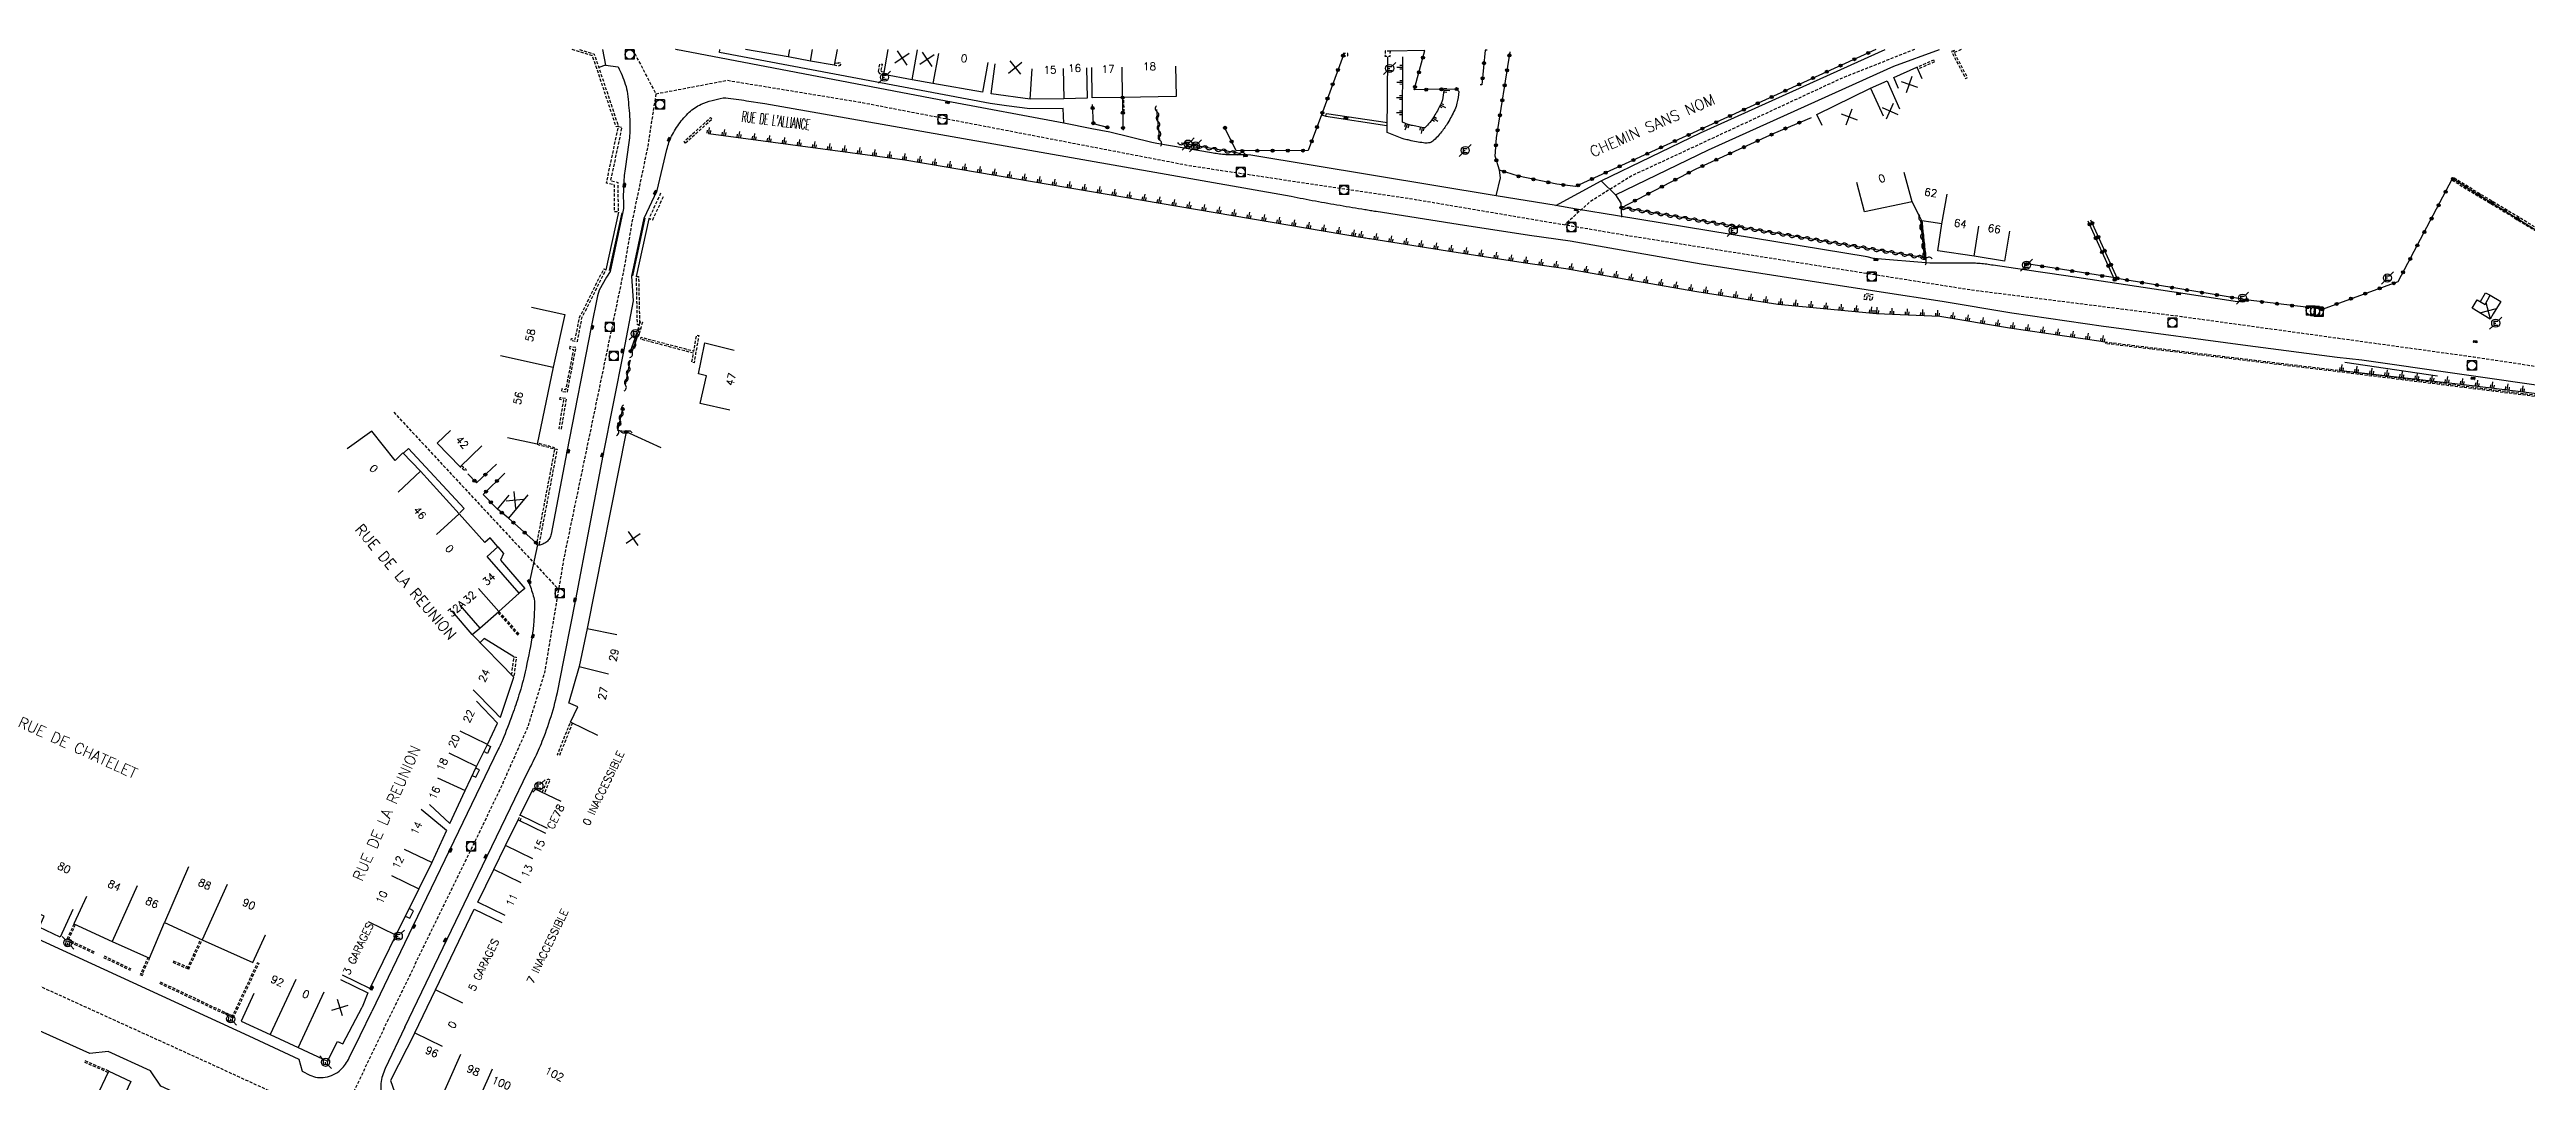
# Model space of a CAD drawing. Header units: millimetres. Extents: x 152000 to 153000, y 121000 to 122000.
# Drawn here: x 152372.1 to 152779.9, y 121830 to 122000 of the extents above; entities that cross this region are included whole.
import ezdxf
from ezdxf.enums import TextEntityAlignment as Align

# ---------------------------------------------------------------- set-up
doc = ezdxf.new("R2010")
doc.units = ezdxf.units.MM
doc.linetypes.add('DASHED', pattern=[0.75, 0.5, -0.25])
doc.layers.get('0').update_dxf_attribs({"linetype": 'CONTINUOUS'})
for name, color, linetype in [('W0001', 6, 'DASHED'), ('W0008', 7, 'CONTINUOUS'), ('W0017', 7, 'CONTINUOUS'), ('W0100', 7, 'CONTINUOUS'), ('W0112', 1, 'DASHED'), ('W0120', 7, 'CONTINUOUS'), ('W0211', 2, 'CONTINUOUS'), ('W0302', 3, 'CONTINUOUS'), ('W0310', 3, 'CONTINUOUS'), ('W0322', 7, 'CONTINUOUS'), ('W0400', 7, 'CONTINUOUS'), ('W0420', 7, 'CONTINUOUS'), ('W0471', 7, 'CONTINUOUS'), ('W0984', 7, 'CONTINUOUS'), ('W0989', 7, 'CONTINUOUS'), ('W0991', 7, 'CONTINUOUS'), ('W1102', 7, 'CONTINUOUS')]:
    doc.layers.add(name, color=color, linetype=linetype)
doc.styles.get("Standard").update_dxf_attribs({"font": 'romans.shx', "width": 0.85})

# ---------------------------------------------------------------- blocks, each defined once
blk = doc.blocks.new('t991o')
at = {"color": 0, "linetype": 'Continuous'}
for p, q in [((-1, 1), (1, -1)), ((-1, -1), (1, 1))]:
    blk.add_line(p, q, dxfattribs=at)
blk = doc.blocks.new('T471')
for p, q in [((-0.333334, 0.333334), (-0.333334, -0.333334)), ((-0.333334, 0.333334), (0.333334, 0.333334)), ((-0.333334, 0), (0, 0)), ((0.500001, 0.500001), (1.000002, 1.000002)), ((-0.500001, -0.500001), (-1.000002, -1.000002)), ((-0.333334, -0.333334), (0.333334, -0.333334))]:
    blk.add_line(p, q)
blk.add_ellipse((0, 0), major_axis=(0.471405, 0.471405), ratio=1, start_param=5.4977871438, end_param=11.780972451)
blk = doc.blocks.new('T420')
for p, q in [((0.75, 0.75), (-0.75, 0.75)), ((-0.75, 0.75), (-0.75, -0.75)), ((0.75, 0.75), (0.75, -0.75)), ((0.75, -0.75), (-0.75, -0.75))]:
    blk.add_line(p, q)
blk.add_ellipse((0, 0), major_axis=(-0.53, 0.53), ratio=1, start_param=3.926991, end_param=10.210176)
blk = doc.blocks.new('t211o')
at = {"color": 0, "linetype": 'Continuous'}
for p, q in [((-0.29, 0.5), (-0.29, 0)), ((0, 1), (0, 0)), ((0.29, 0.5), (0.29, 0))]:
    blk.add_line(p, q, dxfattribs=at)
blk = doc.blocks.new('T400')
for p, q in [((-0.15, 0.3), (0.15, 0.3)), ((-0.15, -0.25), (-0.15, 0.3)), ((-0.15, 0.15), (0.15, 0.15)), ((-0.15, 0), (0.15, 0)), ((0.15, 0.3), (0.15, -0.25)), ((-0.15, -0.15), (0.15, -0.15)), ((-0.15, -0.25), (-0.15, -0.3)), ((-0.15, -0.3), (0.15, -0.3)), ((0.15, -0.3), (0.15, -0.25))]:
    blk.add_line(p, q)
blk = doc.blocks.new('t322o')
at = {"color": 0, "linetype": 'Continuous'}
for radius in [0.25, 0.15]:
    blk.add_circle((0, 0), radius, dxfattribs=at)
blk = doc.blocks.new('t310o')
at = {"color": 0, "linetype": 'Continuous'}
for centre, start, end in [((-0.5, 0.38), 216.8699, 323.1304), ((0.5, -0.37), 36.8699, 143.1303)]:
    blk.add_arc(centre, 0.625, start, end, dxfattribs=at)

msp = doc.modelspace()

# ---------------------------------------------------------------- linework, layer by layer
at = {"layer": 'W0001', "flags": 128}
for points in [[(152468.1, 122000), (152468.94, 121998.43), (152471.94, 121992.71), (152470.57, 121983.89), (152467.97, 121971.43), (152466.62, 121963.48), (152456.81, 121916.33), (152453.6, 121897.35), (152450.83, 121888.4), (152446.43, 121878.47), (152443.45, 121872.28), (152427.88, 121840.26)], [(152679.18, 122000), (152667.27, 121995.3), (152632.69, 121979.23), (152625.76, 121974.94), (152621.61, 121971.14)], [(152471.94, 121992.71), (152483.72, 121994.93), (152505.56, 121991.34), (152560.19, 121980.82), (152596.96, 121975.32), (152631.91, 121969.39), (152688.43, 121960.44), (152723.14, 121956.04), (152771.26, 121949.38), (152826.62, 121940.98), (152980.93, 121921.27), (153000, 121917.94)], [(152428.78, 121940.27), (152455.92, 121911.07)], [(152312.21, 121870.23), (152312.21, 121870.23), (152325.69, 121866.11), (152397.69, 121833.38), (152461.46, 121804.1), (152544.02, 121766.2), (152564.49, 121756.82), (152585.43, 121747.22), (152591.84, 121744.27), (152647.45, 121718.8), (152667.01, 121710.37), (152686.32, 121704.01), (152712.76, 121699.83), (152726.07, 121697.72), (152745.27, 121697.62), (152767.42, 121699.18), (152767.42, 121699.18)], [(152427.88, 121840.26), (152424.43, 121833.05), (152419.75, 121823.25), (152419.75, 121823.25)]]:
    msp.add_lwpolyline(points, dxfattribs=at)
at = {"layer": 'W0008', "flags": 128}
for points in [[(152463.14, 122000), (152463.66, 121997.45), (152465.75, 121997.13, -0.028649), (152466.91, 121994.3, -0.054106), (152467.27, 121992.71, -0.011719), (152467.61, 121989.01, -0.018682), (152467.68, 121986.68, -0.023711), (152467.66, 121986.19, -0.007637), (152467.48, 121984.69), (152466.9, 121980.35), (152466.75, 121979.26, 0.018603), (152466.72, 121978.95, 0.003532), (152466.62, 121977.27, 0.025228), (152466.62, 121974.4, -0.06545), (152466.53, 121973.29), (152464.41, 121963.43), (152463.84, 121962.51), (152462.61, 121960.38), (152462.34, 121959.43), (152461.31, 121954.25), (152457.31, 121933.76), (152454.71, 121920.18, -0.082824), (152454.44, 121919.48, -0.082824), (152453.97, 121918.91, -0.079347), (152453.36, 121918.54, -0.079347), (152452.67, 121918.37), (152452.48, 121918.4), (152451.07, 121912.08, -0.032898), (152451.83, 121909.74, -0.068438), (152451.97, 121908.56, -0.014296), (152451.8, 121905.31, -0.021004), (152451.52, 121903.1, -0.014241), (152450.42, 121897.49, -0.020709), (152449.4, 121893.7, -0.010616), (152448.3, 121890.44, -0.008186), (152446.71, 121886.27, -0.013849), (152446.57, 121885.96, -0.003537), (152446, 121884.76), (152437.97, 121868.11), (152431.94, 121855.62), (152425.16, 121841.54)], [(152610.32, 121975.88), (152569.93, 121982.61), (152569.32, 121982.65), (152566.88, 121982.67, -0.0119), (152566.19, 121982.67, -0.0119), (152565.51, 121982.7, -0.018146), (152564.47, 121982.81, -0.018146), (152563.45, 121983), (152554.42, 121984.51), (152553.62, 121984.68), (152546.7, 121986.4), (152543.71, 121986.94), (152539.09, 121987.86), (152519.73, 121991.48), (152475.22, 122000)], [(152603.78, 121993.48), (152604.15, 121993.06, -0.033427), (152603.85, 121991.15, -0.055103), (152603.47, 121990.05, -0.023869), (152602.35, 121987.95, -0.031034), (152601.32, 121986.45, -0.050798), (152599.85, 121984.9, -0.148384), (152599.17, 121984.61, -0.06383), (152598.35, 121984.62, -0.02165), (152596, 121985.05, -0.010789), (152595.17, 121985.26, -0.027687), (152594.85, 121985.36), (152592.38, 121986.35), (152592.48, 121998.8)], [(152430.6, 121838.98), (152441.08, 121860.75), (152448.03, 121875.13), (152450.82, 121880.95, 0.016146), (152452.28, 121883.85, 0.016146), (152453.54, 121886.85, 0.023045), (152455.02, 121891.26, 0.023045), (152456.08, 121895.78), (152458.76, 121909.39), (152463.28, 121933.11), (152466.65, 121950.28), (152468.26, 121958.63), (152467.96, 121962.67), (152470, 121972.24), (152472.16, 121976.76), (152473.76, 121983.56, -0.019935), (152474.09, 121984.69, -0.03073), (152474.37, 121985.4, -0.043765), (152475.75, 121987.73, -0.046111), (152477.43, 121989.67, -0.091685), (152479.42, 121990.98, -0.058166), (152483.02, 121992.03, -0.071763), (152483.44, 121992.04, -0.008852), (152486.88, 121991.57), (152489.9, 121991.1), (152513.85, 121986.9), (152576.53, 121975.82, 0.001516), (152578.53, 121975.44, 0.001516), (152580.53, 121975.06, 0.003082), (152584.6, 121974.34, 0.003082), (152588.68, 121973.67, -0.003171), (152589.6, 121973.51, 0.003171), (152590.52, 121973.36), (152604.04, 121971.25), (152615.79, 121969.4), (152622.47, 121968.49), (152633.69, 121966.51), (152644.08, 121964.69), (152657.39, 121962.59), (152671.21, 121960.47), (152673.68, 121960.1), (152683.76, 121958.56), (152695.19, 121956.64), (152710.28, 121954.44), (152711.17, 121954.31), (152734.06, 121951.25), (152748.8, 121949.31), (152752.82, 121948.87), (152784.6, 121944.34)], [(152746.32, 121957.21), (152734.16, 121958.7), (152732.35, 121958.46), (152722.67, 121959.93), (152704.1, 121962.71), (152697.32, 121963.73), (152692.13, 121964.46, 0.011922), (152691.07, 121964.62, 0.011922), (152690.01, 121964.73, 0.012052), (152688.93, 121964.8, 0.012052), (152687.85, 121964.81), (152681.72, 121964.8), (152672.44, 121965.59), (152671.39, 121965.87), (152630.28, 121972.59), (152623.54, 121973.69), (152620.11, 121974.31), (152627.58, 121978.36), (152629.96, 121976.05), (152630.85, 121974.7), (152630.96, 121972.41)], [(152313.99, 121877.19, -0.001987), (152317.33, 121876.26, -0.0016), (152318.26, 121876.01, -0.0251), (152325.41, 121873.62, -0.0122), (152332.48, 121870.66), (152363.94, 121856.73), (152364.7, 121856.04), (152404.95, 121837.53), (152413.16, 121833.71), (152413.71, 121831.71), (152414.99, 121831.08, 0.1528), (152417.5, 121830.72, 0.1479), (152420.08, 121831.99, 0.0931), (152421.46, 121833.92), (152423.24, 121837.59), (152425.16, 121841.54), (152425.16, 121841.54)], [(152573.66, 121727.66), (152579.73, 121740.79, 0.1395), (152580.03, 121742.39, 0.1944), (152578.48, 121744.52, 0.0615), (152575.71, 121745.97), (152573.86, 121745.05), (152522.97, 121768.37), (152390.43, 121829.24), (152388.73, 121831.81), (152381.78, 121834.97), (152378.73, 121834.66), (152318.91, 121861.56, 0.0074), (152315.46, 121863.09, 0.101174), (152310.99, 121864.15, 0.060719), (152310.99, 121864.15, 0.007609)], [(152430.6, 121838.98), (152427.4, 121832.18, 0.0818), (152426.67, 121829.71, 0.077), (152426.86, 121826.96, 0.065), (152427.12, 121826.09, 0.069), (152427.77, 121825.23), (152429.67, 121824.31), (152431.49, 121825.33), (152431.48, 121825.3), (152479.9, 121803.12), (152481.56, 121800.56), (152488.98, 121797.13), (152492.01, 121797.52), (152511.77, 121788.45), (152565.08, 121764.04), (152565.53, 121762.03), (152567.44, 121761.15, 0.1276), (152571.25, 121760.83, 0.023), (152576.14, 121761.39), (152580.13, 121762.09, -0.0024), (152584.98, 121762.95, -0.0089), (152591.57, 121763.88), (152591.57, 121763.88)]]:
    msp.add_lwpolyline(points, format="xyb", dxfattribs=at)
for points in [[(152475.46, 121999.95), (152475.18, 122000)], [(152627.58, 121978.36), (152643.94, 121986.29), (152674.34, 122000)], [(152629.96, 121976.05), (152645.26, 121983.49), (152675.78, 121997.25), (152683.27, 122000)], [(152463.66, 121997.45), (152462.56, 121997.02)], [(152581.55, 121989.22), (152582.27, 121989.01), (152592.32, 121987.5)], [(152582.27, 121989.01), (152582.34, 121989.47), (152592.39, 121987.97)], [(152620.16, 121974.32), (152610.28, 121975.91), (152611, 121978.84), (152610.83, 121980.15)], [(152430.46, 121933.59), (152431.19, 121934.27), (152440.38, 121924.38), (152439.64, 121923.7)], [(152445.95, 121918.09), (152446.86, 121916.98), (152446.34, 121915.92), (152450.38, 121911.23), (152449.46, 121910.48)], [(152444.17, 121885.49), (152444.74, 121885.2), (152444.22, 121884.07), (152443.61, 121884.37)], [(152441.69, 121880.43), (152442.3, 121880.14), (152442.9, 121881.34), (152442.26, 121881.64)], [(152430.69, 121857.28), (152431.44, 121856.91), (152432.02, 121858.15), (152431.3, 121858.51)]]:
    msp.add_lwpolyline(points, dxfattribs=at)
at = {"layer": 'W0017', "flags": 128}
for points in [[(152539.09, 121987.86), (152539.01, 121990.3), (152533.51, 121990.23), (152529.65, 121990.71), (152526.97, 121991.09), (152482.4, 121999.49), (152482.49, 122000)], [(152772.36, 121958.48), (152773.19, 121959.95), (152773.99, 121959.53)], [(152448.58, 121899.98), (152443.67, 121902.99), (152443, 121902.34)]]:
    msp.add_lwpolyline(points, dxfattribs=at)
at = {"layer": 'W0100', "flags": 128}
for points in [[(152501.77, 122000), (152501.3, 121997.4), (152497.4, 121998.1), (152493.75, 121998.77), (152486.72, 122000)], [(152526.6, 121997.87), (152525.73, 121992.95), (152517.57, 121994.4), (152514.14, 121995.03), (152509.46, 121995.87), (152510.2, 122000)], [(152542.83, 121996.99), (152542.97, 121991.99), (152539.1, 121991.88), (152533.57, 121991.81), (152527.13, 121992.7), (152527.82, 121997.66)], [(152557.5, 121997.27), (152557.6, 121992.27), (152548.8, 121992.09), (152543.77, 121992.03), (152543.7, 121997.03)], [(152664, 121987.51), (152663.12, 121989.3), (152671.92, 121993.62), (152674.7, 121994.83), (152676.7, 121990.25)], [(152676.57, 121993.57), (152675.77, 121995.4), (152679.58, 121997.07), (152680.38, 121995.24)], [(152694.81, 121970.07), (152694, 121965.13), (152688.99, 121965.95), (152683.04, 121966.82), (152683.69, 121971.28), (152681.89, 121971.56), (152680.37, 121971.81), (152680.16, 121972.24), (152678.8, 121974.91), (152670.93, 121973.26), (152669.69, 121978.11)], [(152451.48, 121957.56), (152456.98, 121956.34), (152455.06, 121947.71), (152452.38, 121934.99), (152447.49, 121936.02)], [(152484.13, 121940.59), (152479.25, 121941.68), (152480.28, 121946.28), (152478.94, 121946.58), (152479.38, 121948.74), (152479.98, 121951.68), (152484.84, 121950.51)], [(152441.85, 121894.54), (152445.35, 121890.96), (152446.15, 121890.14), (152446.37, 121890.05), (152448.55, 121896.61), (152441.72, 121903.65), (152442.94, 121904.71), (152446.07, 121907.46), (152449.46, 121910.48), (152444.17, 121916.52), (152445.95, 121918.09), (152444.65, 121919.59), (152443.81, 121918.78), (152439.54, 121923.5), (152433.19, 121930.53), (152430.26, 121933.59), (152429.02, 121932.29), (152425.19, 121937.14), (152421.12, 121934.25)], [(152443.31, 121934.73), (152439.71, 121931.26), (152435.96, 121935.15), (152438.12, 121937.23)], [(152472.82, 121934.39), (152467.07, 121937.01), (152460.61, 121904.64), (152459.3, 121898.4), (152457.54, 121892.3)], [(152450.88, 121926.65), (152447.69, 121922.8), (152445.89, 121924.29), (152447.8, 121926.6)], [(152434.66, 121875.63), (152438.02, 121872.5), (152440.52, 121877.95), (152442.39, 121881.91), (152444.2, 121885.55), (152445.88, 121889.04), (152442.42, 121892.65)], [(152462.37, 121887.02), (152457.89, 121889.24), (152459.11, 121891.72), (152457.57, 121892.42)], [(152454.12, 121871.72), (152449.62, 121873.89), (152451.78, 121878.35), (152456.28, 121876.18)], [(152437.48, 121871.37), (152437.15, 121871.64), (152433.3, 121874.84)], [(152447.13, 121857.38), (152442.63, 121859.57), (152445.25, 121864.94), (152447.21, 121868.88), (152449.26, 121873.12), (152453.76, 121870.95)], [(152437.45, 121871.36), (152435.06, 121866.11), (152432.91, 121861.74), (152429.11, 121854.11), (152424.87, 121845.36), (152420.37, 121847.54)], [(152375.94, 121858.36), (152373.86, 121853.82), (152370.4, 121855.43), (152371.23, 121857.24), (152366.74, 121859.29), (152368.82, 121863.84), (152368.82, 121863.84)], [(152378.18, 121860.52), (152376.11, 121855.99), (152382.44, 121853.11), (152388.58, 121850.35), (152391.06, 121856.2), (152397.25, 121853.39), (152405.61, 121849.61), (152407.68, 121854.16), (152407.68, 121854.16)], [(152432.24, 121838.02), (152432.24, 121838.02), (152435.67, 121845.11), (152442.05, 121858.4), (152446.56, 121856.23)], [(152405.74, 121844.53), (152403.64, 121839.99), (152408.46, 121837.76), (152413.05, 121835.65), (152417.86, 121833.4), (152419.52, 121836.63), (152420.41, 121836.25), (152421.99, 121839.24), (152423.59, 121842.28), (152423.59, 121842.28)], [(152420.02, 121846.85), (152424.51, 121844.66), (152423.59, 121842.28)], [(152432.24, 121838.02), (152428.27, 121830.22), (152428.89, 121828.32), (152435.73, 121825.33), (152440.95, 121822.92), (152445.38, 121821.02), (152447.4, 121825.59), (152447.4, 121825.59)], [(152379.74, 121827.21), (152381.89, 121831.73), (152385.48, 121830.02), (152383.33, 121825.5), (152383.33, 121825.5)]]:
    msp.add_lwpolyline(points, dxfattribs=at)
msp.add_lwpolyline([(152774.47, 121956.45), (152773.95, 121955.6), (152770.99, 121957.38), (152771.82, 121958.79), (152773.14, 121958.02), (152773.99, 121959.53), (152775.72, 121958.48)], close=True, dxfattribs=at)
at = {"layer": 'W0112'}
for p, q in [((152376.13, 121855.96), (152374.87, 121853.27)), ((152374.87, 121853.27), (152376.19, 121852.66)), ((152374.97, 121853.5), (152376.29, 121852.88)), ((152376.35, 121855.86), (152375.09, 121853.17)), ((152376.19, 121852.66), (152379.39, 121851.16)), ((152376.29, 121852.88), (152379.5, 121851.39)), ((152394.8, 121848.64), (152397.02, 121853.49)), ((152395.02, 121848.54), (152397.25, 121853.39)), ((152380.97, 121850.47), (152385.37, 121848.38)), ((152381.08, 121850.7), (152385.47, 121848.61)), ((152387.05, 121847.89), (152387.74, 121847.64)), ((152387.28, 121848.09), (152388.35, 121850.46)), ((152387.5, 121847.98), (152388.58, 121850.35)), ((152392.39, 121849.67), (152395.02, 121848.54)), ((152392.49, 121849.9), (152395.12, 121848.77)), ((152402.14, 121840.61), (152406.39, 121849.66)), ((152402.36, 121840.5), (152406.62, 121849.55)), ((152386.97, 121847.66), (152387.66, 121847.41)), ((152390.21, 121846.22), (152402.36, 121840.5)), ((152390.31, 121846.45), (152402.47, 121840.73)), ((152381.79, 121831.5), (152377.9, 121833.18)), ((152381.89, 121831.73), (152378, 121833.41))]:
    msp.add_line(p, q, dxfattribs=at)
at = {"layer": 'W0112', "flags": 128}
for points in [[(152459.37, 122000), (152461.77, 121999.26), (152462.56, 121997.02), (152465.75, 121987.37), (152465.41, 121987.26), (152462.22, 121996.9), (152461.49, 121998.98), (152458.16, 122000)], [(152592.88, 121999.71), (152592.04, 121999.76), (152591.99, 121998.92), (152592.83, 121998.87), (152592.88, 121999.72)], [(152686.86, 122000), (152685.73, 121999.49), (152685.58, 121999.81), (152685.3, 121999.66), (152685.43, 121999.33), (152687.59, 121995.22), (152687.9, 121995.38), (152685.58, 121999.81), (152686, 122000)], [(152502, 121997.69), (152501.36, 121997.75)], [(152509.53, 121996.27), (152509.15, 121996.34), (152508.99, 121996.37)], [(152679.72, 121996.75), (152679.58, 121997.07), (152682.34, 121998.29), (152682.49, 121997.96), (152679.72, 121996.75)], [(152548.83, 121989.9), (152549.05, 121989.9), (152548.99, 121992.1), (152548.8, 121992.09), (152548.86, 121989.9)], [(152767.67, 121978.5), (152781.92, 121969.88), (152783.08, 121971.68), (152783.53, 121972.43), (152783.16, 121972.65), (152782.71, 121971.91), (152781.78, 121970.48), (152767.9, 121978.88), (152767.67, 121978.5)], [(152473.14, 121975.74), (152471.38, 121971.9), (152470.83, 121972.15), (152472.78, 121976.39)], [(152680.37, 121971.81), (152681.04, 121965.38), (152681.12, 121965.39), (152680.45, 121971.79)], [(152452.38, 121934.99), (152455.23, 121934.24), (152455.27, 121934.42), (152452.42, 121935.17)], [(152439.96, 121931.51), (152440.73, 121930.82), (152440.5, 121930.56), (152439.71, 121931.26)], [(152446.07, 121907.46), (152449.43, 121903.69), (152449.27, 121903.55), (152445.91, 121907.32)], [(152448.2, 121896.97), (152448.58, 121899.97), (152448.96, 121899.92), (152448.55, 121896.61)], [(152458.2, 121889.08), (152456.07, 121883.7), (152455.74, 121883.83), (152457.89, 121889.24)], [(152453.25, 121877.64), (152454.17, 121879.86), (152454.5, 121879.72), (152453.57, 121877.49)], [(152449.26, 121873.12), (152449.62, 121873.89)], [(152449.58, 121872.97), (152449.94, 121873.74)]]:
    msp.add_lwpolyline(points, dxfattribs=at)
for points in [[(152585.89, 121998.97), (152585.9, 121999.32), (152585.09, 121999.34), (152585.09, 121998.98)], [(152465.79, 121987.34), (152466.34, 121987.22), (152464.48, 121978.41), (152465.68, 121978.11), (152465.73, 121973.25), (152465.16, 121973.25), (152465.12, 121977.67), (152463.81, 121978)], [(152476.82, 121984.57), (152476.59, 121984.83), (152480.96, 121988.79), (152481.2, 121988.53)], [(152463.37, 121963.87), (152463.69, 121963.71), (152459.72, 121955.76), (152458.96, 121951.88), (152457.98, 121952.07), (152458.05, 121952.42), (152458.68, 121952.29), (152459.38, 121955.87)], [(152469.24, 121954.66), (152468.91, 121954.65), (152468.75, 121962.59), (152469.1, 121962.6), (152469.26, 121954.74), (152469.39, 121955.17), (152469.73, 121955.08), (152469.16, 121953.12), (152468.82, 121953.22)], [(152671.26, 121958.79), (152670.91, 121958.84), (152671.06, 121959.83), (152672.31, 121959.65), (152672.16, 121958.66), (152671.81, 121958.71), (152671.9, 121959.35), (152671.36, 121959.43)], [(152457.8, 121951.08), (152457.74, 121950.74), (152458.37, 121950.61), (152457.09, 121943.97), (152456.46, 121944.09), (152456.39, 121943.74), (152457.37, 121943.56), (152458.79, 121950.9)], [(152478.14, 121949.99), (152469.46, 121952.27), (152469.55, 121952.61), (152478.2, 121950.34), (152478.65, 121952.95), (152479, 121952.89), (152478.49, 121949.93), (152478.23, 121948.41), (152477.88, 121948.47)], [(152710.7, 121951.56), (152710.73, 121951.82), (152749.42, 121947.12), (152882.28, 121930.45), (152932.18, 121924.07), (152932.15, 121923.82), (152882.25, 121930.2), (152749.39, 121946.86)], [(152456.15, 121942.36), (152456.2, 121942.71), (152457.19, 121942.55), (152456.35, 121937.48), (152456, 121937.53), (152456.78, 121942.25)], [(152455.33, 121934.23), (152455.68, 121934.16), (152452.67, 121918.37), (152452.32, 121918.44)]]:
    msp.add_lwpolyline(points, close=True, dxfattribs=at)
for points in [[(152502, 121997.69), (152502.04, 121997.87), (152502.39, 121997.8), (152502.33, 121997.54), (152502.21, 121997.36, -0.180711), (152502.12, 121997.3, -0.10778), (152501.95, 121997.29), (152501.3, 121997.4)], [(152508.61, 121996.36, -0.01825), (152508.62, 121996.45), (152508.66, 121996.66), (152508.83, 121997.65), (152509.18, 121997.59), (152509.01, 121996.6), (152508.97, 121996.39)], [(152508.61, 121996.33, 0.04977), (152508.62, 121996.28, 0.029079), (152508.66, 121996.18, 0.142056), (152508.75, 121996.09, 0.092625), (152508.92, 121996.02), (152509.09, 121995.99), (152509.47, 121995.92)]]:
    msp.add_lwpolyline(points, format="xyb", dxfattribs=at)
at = {"layer": 'W0120', "flags": 128}
for points in [[(152465.77, 121973.22), (152463.7, 121963.74)], [(152466.34, 121973.1), (152464.27, 121963.61)], [(152468.15, 121962.75), (152470.2, 121972.22)], [(152468.77, 121962.62), (152470.82, 121972.09)]]:
    msp.add_lwpolyline(points, dxfattribs=at)
at = {"layer": 'W0211', "flags": 128}
for points in [[(152601.68, 121993.27, -0.033427), (152601.44, 121991.7, -0.055103), (152601.23, 121991.11, -0.023869), (152600.23, 121989.22, -0.031034), (152599.37, 121987.97, -0.037018), (152598.57, 121987.09, -0.020422), (152596.55, 121987.46, -0.010789), (152595.83, 121987.64, -0.027687), (152595.77, 121987.66), (152594.87, 121988.02), (152594.95, 121998.78)], [(152480.61, 121986.18), (152512.96, 121981.84), (152587.97, 121969.11, -0.003171), (152588.83, 121968.97, 0.003171), (152589.81, 121968.81), (152603.33, 121966.69), (152615.12, 121964.84), (152621.76, 121963.94), (152632.9, 121961.97), (152643.33, 121960.14), (152656.68, 121958.04), (152672.93, 121956.54), (152683.36, 121956.06), (152694.8, 121954.14), (152709.92, 121951.94), (152710.8, 121951.8)]]:
    msp.add_lwpolyline(points, format="xyb", dxfattribs=at)
msp.add_lwpolyline([(152749.42, 121947.12), (152770.99, 121944.65), (152803.02, 121940.7)], dxfattribs=at)
at = {"layer": 'W0302', "flags": 128}
msp.add_lwpolyline([(152750.03, 121948.51), (152765.27, 121946.27)], dxfattribs=at)
at = {"layer": 'W0310', "flags": 128}
for points in [[(152554.93, 121985.06), (152554.43, 121990.12)], [(152568.09, 121982.85), (152558.44, 121984.57)], [(152681.12, 121965.63), (152630.89, 121973.97)], [(152680.17, 121971.79), (152680.84, 121965.36)], [(152468.02, 121950.22), (152469.07, 121953.15)], [(152466.93, 121944.75), (152467.72, 121948.65)], [(152467.07, 121937.01), (152465.67, 121937.27), (152466.55, 121941.07)]]:
    msp.add_lwpolyline(points, dxfattribs=at)
at = {"layer": 'W0322', "flags": 128}
for points in [[(152585.09, 121998.98), (152581.55, 121989.22), (152579.37, 121983.36), (152567.47, 121983.31), (152565.65, 121987.1)], [(152603.78, 121993.48), (152598.79, 121993.39), (152596.79, 121993.35), (152598.58, 121999.83), (152592.81, 121999.72)], [(152608.82, 121999.89), (152608.49, 121999.91), (152607.96, 121994.16), (152607.66, 121994.2)], [(152672.79, 122000), (152623.39, 121977.45), (152620.31, 121977.85), (152613.97, 121979.12), (152610.83, 121980.15), (152610.14, 121982.41), (152610.34, 121985.48), (152612.58, 121999.61)], [(152546.28, 121987.18), (152543.98, 121987.74), (152543.81, 121990.96)], [(152548.8, 121992.09), (152548.85, 121987.74), (152548.86, 121986.74)], [(152630.89, 121973.95), (152643.24, 121980.33), (152656.1, 121986.2), (152662.21, 121988.81)], [(152746.35, 121957.26), (152758.81, 121961.77), (152767.79, 121978.73), (152781.8, 121970.08), (152783.29, 121972.64), (152818.74, 121950.42), (152825.63, 121946.24)], [(152712.12, 121962.09), (152711.89, 121962.61), (152707.78, 121971.72)], [(152746.32, 121957.21), (152734.16, 121958.7), (152712.56, 121962.29), (152712.33, 121962.81), (152708.21, 121971.92)], [(152712.55, 121962.32), (152697.67, 121964.69)], [(152467.78, 121950.31), (152468.82, 121953.22)], [(152445.69, 121931.73), (152442.42, 121928.62), (152440.99, 121930.12)], [(152452.21, 121918.76), (152447.69, 121922.8), (152445.89, 121924.29), (152443.5, 121926.72), (152447.07, 121930.22)]]:
    msp.add_lwpolyline(points, dxfattribs=at)
at = {"layer": 'W1102'}
for p, q in [((152493.97, 122000), (152493.75, 121998.77)), ((152497.4, 121998.1), (152497.74, 122000)), ((152514.14, 121995.03), (152515.03, 121999.95)), ((152518.46, 121999.32), (152517.57, 121994.4)), ((152533.57, 121991.81), (152533.88, 121996.8)), ((152538.99, 121996.88), (152539.1, 121991.88)), ((152548.8, 121992.09), (152548.72, 121997.09)), ((152671.92, 121993.62), (152674.02, 121989.08)), ((152678.8, 121974.91), (152677.5, 121979.74)), ((152683.69, 121971.28), (152684.56, 121976.2)), ((152688.99, 121965.95), (152689.76, 121970.89)), ((152446.38, 121949.59), (152455.06, 121947.71)), ((152433.19, 121930.53), (152429.53, 121927.12)), ((152439.54, 121923.5), (152435.83, 121920.14)), ((152446.07, 121907.46), (152442.76, 121911.21)), ((152441.72, 121903.65), (152438.46, 121907.44)), ((152439.66, 121908.48), (152442.94, 121904.71)), ((152460.61, 121904.64), (152465.5, 121903.64)), ((152459.3, 121898.4), (152464.15, 121897.19)), ((152444.2, 121885.55), (152439.71, 121887.75)), ((152442.39, 121881.91), (152437.89, 121884.09)), ((152435.99, 121880.06), (152440.52, 121877.95)), ((152435.06, 121866.11), (152430.54, 121868.25)), ((152451.7, 121866.68), (152447.21, 121868.88)), ((152449.74, 121862.73), (152445.25, 121864.94)), ((152428.43, 121863.96), (152432.91, 121861.74)), ((152429.11, 121854.11), (152424.62, 121856.31)), ((152440.17, 121842.93), (152435.67, 121845.11)), ((152432.24, 121838.02), (152436.74, 121835.86))]:
    msp.add_line(p, q, dxfattribs=at)
at = {"layer": 'W1102', "flags": 128}
for points in [[(152394.97, 121865.4), (152391.06, 121856.2), (152391.06, 121856.2)], [(152386.54, 121862.23), (152382.44, 121853.11), (152382.44, 121853.11)], [(152401.38, 121862.49), (152397.25, 121853.39), (152397.25, 121853.39)], [(152412.67, 121846.84), (152408.46, 121837.76), (152408.46, 121837.76)], [(152417.25, 121844.72), (152413.05, 121835.65), (152413.05, 121835.65)], [(152439.78, 121834.47), (152435.73, 121825.33), (152435.73, 121825.33)], [(152445, 121832.07), (152440.95, 121822.92), (152440.95, 121822.92)]]:
    msp.add_lwpolyline(points, dxfattribs=at)

# ---------------------------------------------------------------- block references
at = {"layer": 'W0211'}
for p, rotation in [((152594.92, 121994.61), 89.53694105253851), ((152594.94, 121997.11), 89.53694105253851), ((152594.9, 121992.11), 89.53694105253851), ((152601.11, 121990.86), 243.9616915676447), ((152601.68, 121993.27), 264.9401152122508), ((152480.61, 121986.18), 352.3642509554237), ((152483.09, 121985.85), 352.3642509554237), ((152485.57, 121985.52), 352.3642509554237), ((152594.88, 121989.61), 89.53694105253851), ((152595.71, 121987.69), 158.3075957746057), ((152598.15, 121987.15), 170.8279753597979), ((152599.89, 121988.68), 236.2069668791052), ((152488.05, 121985.18), 352.3642509554237), ((152490.52, 121984.85), 352.3642509554237), ((152493, 121984.52), 352.3642509554237), ((152495.48, 121984.19), 352.3642509554237), ((152497.96, 121983.85), 352.3642509554237), ((152500.44, 121983.52), 352.3642509554237), ((152502.91, 121983.19), 352.3642509554237), ((152505.39, 121982.86), 352.3642509554237), ((152507.87, 121982.53), 352.3642509554237), ((152510.35, 121982.19), 352.3642509554237), ((152512.82, 121981.86), 352.3642509554237), ((152515.29, 121981.45), 350.3642502598593), ((152517.75, 121981.03), 350.3642502598593), ((152520.22, 121980.61), 350.3642502598593), ((152522.68, 121980.19), 350.3642502598593), ((152525.15, 121979.77), 350.3642502598593), ((152527.61, 121979.36), 350.3642502598593), ((152530.08, 121978.94), 350.3642502598593), ((152532.54, 121978.52), 350.3642502598593), ((152535.01, 121978.1), 350.3642502598593), ((152537.47, 121977.68), 350.3642502598593), ((152539.94, 121977.26), 350.3642502598593), ((152542.4, 121976.84), 350.3642502598593), ((152544.87, 121976.43), 350.3642502598593), ((152547.33, 121976.01), 350.3642502598593), ((152549.8, 121975.59), 350.3642502598593), ((152552.26, 121975.17), 350.3642502598593), ((152554.73, 121974.75), 350.3642502598593), ((152557.19, 121974.33), 350.3642502598593), ((152559.65, 121973.92), 350.3642502598593), ((152562.12, 121973.5), 350.3642502598593), ((152564.58, 121973.08), 350.3642502598593), ((152567.05, 121972.66), 350.3642502598593), ((152569.51, 121972.24), 350.3642502598593), ((152571.98, 121971.82), 350.3642502598593), ((152574.44, 121971.4), 350.3642502598593), ((152576.91, 121970.99), 350.3642502598593), ((152579.37, 121970.57), 350.3642502598593), ((152581.84, 121970.15), 350.3642502598593), ((152584.3, 121969.73), 350.3642502598593), ((152586.77, 121969.31), 350.3642502598593), ((152587.97, 121969.11), 351.0952163814528), ((152590.44, 121968.71), 351.0952163814352), ((152592.91, 121968.32), 351.0952163814352), ((152595.38, 121967.94), 351.0952163814352), ((152597.85, 121967.55), 351.0952163814352), ((152600.32, 121967.16), 351.0952163814352), ((152602.79, 121966.78), 351.0952163814352), ((152605.26, 121966.39), 351.0788978234666), ((152607.72, 121966), 351.0788978234666), ((152610.19, 121965.61), 351.0788978234666), ((152612.66, 121965.22), 351.0788978234666), ((152615.13, 121964.84), 352.2545541327083), ((152617.61, 121964.5), 352.2545541327083), ((152620.09, 121964.16), 352.2545541327083), ((152622.56, 121963.79), 349.9879782271624), ((152625.02, 121963.36), 349.9879782271624), ((152627.48, 121962.93), 349.9879782271624), ((152629.95, 121962.49), 349.9879782271624), ((152632.41, 121962.06), 349.9879782271624), ((152634.87, 121961.62), 350.0777526305059), ((152637.33, 121961.19), 350.0777526305059), ((152639.8, 121960.76), 350.0777526305059), ((152642.26, 121960.33), 350.0777526305059), ((152644.73, 121959.92), 351.0282428401017), ((152647.19, 121959.53), 351.0282428401017), ((152649.66, 121959.14), 351.0282428401017), ((152652.13, 121958.75), 351.0282428401017), ((152654.6, 121958.36), 351.0282428401017), ((152657.08, 121958), 354.7227372514504), ((152659.56, 121957.77), 354.7227372514504), ((152662.05, 121957.54), 354.7227372514504), ((152664.54, 121957.31), 354.7227372514504), ((152667.03, 121957.08), 354.7227372514504), ((152669.52, 121956.85), 354.7227372514504), ((152672.01, 121956.62), 354.7227372514504), ((152672.93, 121956.54), 357.3995895180485), ((152675.43, 121956.42), 357.3995895180485), ((152677.93, 121956.31), 357.3995895180485), ((152680.43, 121956.2), 357.3995895180485), ((152682.92, 121956.08), 357.3995895180485), ((152685.4, 121955.72), 350.4642070926631), ((152687.86, 121955.31), 350.4642070926631), ((152690.33, 121954.89), 350.4642070926631), ((152692.79, 121954.48), 350.4642070926631), ((152695.26, 121954.07), 351.7020570208581), ((152697.73, 121953.71), 351.7020570208581), ((152700.21, 121953.35), 351.7020570208581), ((152702.68, 121952.99), 351.7020570208581), ((152705.15, 121952.63), 351.7020570208581), ((152707.63, 121952.27), 351.7020570208581), ((152710.1, 121951.91), 351.579696829458), ((152749.42, 121947.12), 353.4783619819752), ((152751.9, 121946.83), 353.4783619819752), ((152754.39, 121946.55), 353.4783619819752), ((152756.87, 121946.26), 353.4783619819752), ((152759.35, 121945.98), 353.4783619819752), ((152761.84, 121945.7), 353.4783619819752), ((152764.32, 121945.41), 353.4783619819752), ((152766.8, 121945.13), 353.4783619819752), ((152769.29, 121944.84), 353.4783619819752), ((152771.77, 121944.55), 352.9654583195548), ((152774.25, 121944.25), 352.9654583195548), ((152776.73, 121943.94), 352.9654583195548), ((152779.22, 121943.63), 352.9654583195548)]:
    msp.add_blockref('t211o', p, dxfattribs=dict(at, rotation=rotation))
at = {"layer": 'W0310'}
for p, rotation in [((152554.47, 121989.74), 95.5988120359664), ((152554.62, 121988.18), 95.5988120359664), ((152554.78, 121986.62), 95.5988120359664), ((152554.93, 121985.06), 95.5988120359664), ((152558.84, 121984.5), 169.9151713797982), ((152560.38, 121984.22), 169.9151713797982), ((152561.92, 121983.95), 169.9151713797982), ((152563.47, 121983.67), 169.9151713797982), ((152565.01, 121983.4), 169.9151713797982), ((152566.55, 121983.13), 169.9151713797982), ((152568.09, 121982.85), 169.9151713797982), ((152631.68, 121973.84), 170.5737232405725), ((152633.23, 121973.58), 170.5737232405725), ((152634.77, 121973.33), 170.5737232405725), ((152636.32, 121973.07), 170.5737232405725), ((152637.86, 121972.82), 170.5737232405725), ((152639.41, 121972.56), 170.5737232405725), ((152640.95, 121972.3), 170.5737232405725), ((152642.5, 121972.05), 170.5737232405725), ((152644.04, 121971.79), 170.5737232405725), ((152645.59, 121971.53), 170.5737232405725), ((152647.13, 121971.28), 170.5737232405725), ((152648.68, 121971.02), 170.5737232405725), ((152650.22, 121970.76), 170.5737232405725), ((152651.77, 121970.51), 170.5737232405725), ((152653.31, 121970.25), 170.5737232405725), ((152654.86, 121969.99), 170.5737232405725), ((152680.17, 121971.79), 275.9576387825252), ((152680.33, 121970.23), 275.9576387825252), ((152656.4, 121969.74), 170.5737232405725), ((152657.95, 121969.48), 170.5737232405725), ((152659.49, 121969.22), 170.5737232405725), ((152661.04, 121968.97), 170.5737232405725), ((152662.58, 121968.71), 170.5737232405725), ((152664.13, 121968.46), 170.5737232405725), ((152665.67, 121968.2), 170.5737232405725), ((152667.22, 121967.94), 170.5737232405725), ((152668.76, 121967.69), 170.5737232405725), ((152670.31, 121967.43), 170.5737232405725), ((152671.85, 121967.17), 170.5737232405725), ((152673.4, 121966.92), 170.5737232405725), ((152674.94, 121966.66), 170.5737232405725), ((152676.49, 121966.4), 170.5737232405725), ((152678.03, 121966.15), 170.5737232405725), ((152679.57, 121965.89), 170.5737232405725), ((152680.49, 121968.67), 275.9576387825252), ((152680.66, 121967.11), 275.9576387825252), ((152680.82, 121965.55), 275.9576387825252), ((152681.12, 121965.63), 170.5737232405725), ((152468.02, 121950.22), 70.22840687091411), ((152468.55, 121951.7), 70.22840687091411), ((152466.93, 121944.75), 78.5453850298495), ((152467.24, 121946.28), 78.5453850298495), ((152467.55, 121947.82), 78.5453850298495), ((152465.71, 121937.42), 76.9637708488043), ((152466.06, 121938.95), 76.9637708488043), ((152466.41, 121940.47), 76.9637708488043), ((152467.07, 121937.01), 169.3012956628177)]:
    msp.add_blockref('t310o', p, dxfattribs=dict(at, rotation=rotation))
at = {"layer": 'W0322'}
for p, rotation in [((152585.09, 121998.98), 250.0990081268113), ((152598.25, 121998.66), 74.64078647721458), ((152612.49, 121999.04), 80.9944105468725), ((152669.29, 121998.4), 204.5332176965543), ((152671.56, 121999.44), 204.5332176965543), ((152584.24, 121996.63), 250.0990081268113), ((152597.59, 121996.25), 74.64078647721458), ((152608.06, 121995.26), 264.6692027168501), ((152608.29, 121997.75), 264.6692027168501), ((152612.1, 121996.58), 80.9944105468725), ((152662.46, 121995.29), 204.5332176965543), ((152664.74, 121996.33), 204.5332176965543), ((152667.01, 121997.36), 204.5332176965543), ((152543.84, 121990.36), 93.01645247518441), ((152548.8, 121992.09), 270.6387867941971), ((152582.53, 121991.93), 250.0990081268113), ((152583.39, 121994.28), 250.0990081268113), ((152596.93, 121993.84), 74.64078647721458), ((152598.78, 121993.39), 181.0912439354032), ((152601.28, 121993.44), 181.0912439354028), ((152603.78, 121993.48), 181.0912439354028), ((152611.31, 121991.64), 80.9944105468725), ((152611.71, 121994.11), 80.9944105468725), ((152653.36, 121991.13), 204.5332176965543), ((152655.64, 121992.17), 204.5332176965543), ((152657.91, 121993.21), 204.5332176965543), ((152660.19, 121994.25), 204.5332176965543), ((152543.97, 121987.87), 93.01645247518441), ((152546.28, 121987.18), 166.4866898805265), ((152548.83, 121989.59), 270.6387867941971), ((152548.86, 121987.09), 270.6387867941849), ((152565.65, 121987.1), 295.6585262795705), ((152580.81, 121987.23), 249.5771112642899), ((152581.68, 121989.58), 250.0990081268113), ((152610.53, 121986.7), 80.9944105468725), ((152610.92, 121989.17), 80.9944105468725), ((152644.27, 121986.98), 204.5332176965543), ((152646.54, 121988.02), 204.5332176965543), ((152648.82, 121989.06), 204.5332176965543), ((152651.09, 121990.1), 204.5332176965543), ((152657.93, 121986.99), 23.07035746629273), ((152660.23, 121987.97), 23.07035746629273), ((152566.73, 121984.85), 295.6585262795705), ((152568.5, 121983.31), 180.2501191946922), ((152571, 121983.32), 180.2501191946922), ((152573.5, 121983.34), 180.2501191946922), ((152576, 121983.35), 180.2501191946922), ((152578.5, 121983.36), 180.2501191946922), ((152579.94, 121984.89), 249.5771112642899), ((152610.26, 121984.22), 86.30757682842923), ((152635.17, 121982.83), 204.5332176965543), ((152637.44, 121983.87), 204.5332176965543), ((152639.72, 121984.91), 204.5332176965543), ((152641.99, 121985.94), 204.5332176965543), ((152648.82, 121982.88), 24.5482735967797), ((152651.09, 121983.92), 24.5482735967797), ((152653.37, 121984.96), 24.5482735967797), ((152655.64, 121985.99), 24.5482735967797), ((152610.34, 121981.75), 107.0175228782646), ((152611.61, 121979.89), 161.8560288821676), ((152613.99, 121979.12), 168.6483295136072), ((152616.44, 121978.62), 168.6483295136072), ((152618.89, 121978.13), 168.6483295136072), ((152626.07, 121978.68), 204.5332176965543), ((152628.35, 121979.72), 204.5332176965543), ((152630.62, 121980.75), 204.5332176965543), ((152632.9, 121981.79), 204.5332176965543), ((152639.8, 121978.56), 27.30585934020138), ((152642.02, 121979.7), 27.30585934020138), ((152644.27, 121980.8), 24.5482735967797), ((152646.54, 121981.84), 24.5482735967797), ((152767.84, 121978.69), 328.3226500040838), ((152621.36, 121977.71), 172.6872321058864), ((152623.8, 121977.64), 204.5332176965543), ((152630.92, 121973.97), 27.30585934020138), ((152633.14, 121975.12), 27.30585934020138), ((152635.36, 121976.26), 27.30585934020138), ((152637.58, 121977.41), 27.30585934020138), ((152765.48, 121974.36), 62.10973435772885), ((152766.65, 121976.57), 62.10973435772885), ((152769.97, 121977.38), 328.3226500040838), ((152772.09, 121976.07), 328.3226500040838), ((152774.22, 121974.76), 328.3226500040838), ((152708.01, 121971.21), 114.2962404236637), ((152708.44, 121971.4), 114.2962404236637), ((152763.14, 121969.94), 62.10973435772885), ((152764.31, 121972.15), 62.10973435772885), ((152776.35, 121973.44), 328.3226500040838), ((152778.48, 121972.13), 328.3226500040838), ((152709.04, 121968.93), 114.2962404236637), ((152709.47, 121969.13), 114.2962404236637), ((152710.07, 121966.65), 114.2962404236637), ((152710.5, 121966.85), 114.2962404236637), ((152761.97, 121967.73), 62.10973435772885), ((152697.74, 121964.68), 170.9524369957975), ((152700.21, 121964.28), 170.9524369957975), ((152702.68, 121963.89), 170.9524369957975), ((152705.14, 121963.5), 170.9524369957975), ((152707.61, 121963.1), 170.9524369957975), ((152710.08, 121962.71), 170.9524369957975), ((152711.09, 121964.37), 114.2962404236637), ((152711.53, 121964.57), 114.2962404236637), ((152712.12, 121962.09), 114.2962404236638), ((152712.56, 121962.29), 114.2962404236638), ((152712.55, 121962.32), 170.9524369957975), ((152714.18, 121962.02), 170.5587458036101), ((152759.63, 121963.31), 62.10973435772885), ((152760.8, 121965.52), 62.10973435772885), ((152716.65, 121961.61), 170.5587458036101), ((152719.11, 121961.2), 170.5587458036101), ((152721.58, 121960.79), 170.5587458036101), ((152724.05, 121960.38), 170.5587458036101), ((152726.51, 121959.97), 170.5587458036101), ((152728.98, 121959.56), 170.5587458036101), ((152731.44, 121959.15), 170.5587458036101), ((152733.91, 121958.74), 170.5587458036101), ((152736.39, 121958.43), 173.0356852438705), ((152738.87, 121958.12), 173.0356852438705), ((152741.35, 121957.82), 173.0356852438705), ((152748.7, 121958.11), 19.8787123470431), ((152751.05, 121958.96), 19.8787123470431), ((152753.4, 121959.81), 19.8787123470431), ((152755.75, 121960.66), 19.8787123470431), ((152758.1, 121961.51), 19.8787123470431), ((152743.84, 121957.52), 173.0356852438705), ((152746.35, 121957.26), 19.8787123470431), ((152746.32, 121957.21), 173.0356852438705), ((152467.78, 121950.31), 70.22840687091411), ((152468.62, 121952.66), 70.22840687091411), ((152465.92, 121938.33), 76.9637708488043), ((152466.48, 121940.77), 76.9637708488043), ((152467.07, 121937.01), 169.3012956628177), ((152443.87, 121930), 223.5033377835524), ((152442.08, 121928.98), 133.7266253371375), ((152443.99, 121927.2), 44.44687423004474), ((152444.77, 121925.43), 134.446874230045), ((152445.77, 121928.95), 44.44687423004474), ((152446.58, 121923.71), 140.4689206812308), ((152448.49, 121922.09), 138.2205122966491), ((152450.35, 121920.42), 138.2205122966491), ((152452.21, 121918.76), 138.2205122966491)]:
    msp.add_blockref('t322o', p, dxfattribs=dict(at, rotation=rotation))
at = {"layer": 'W0400'}
for p, rotation in [((152519.95, 121991.28), 255.6167213011849), ((152585.6, 121988.75), 84.49000532546081), ((152474.11, 121985.2), 156.3257190088703), ((152569, 121982.52), 271.2508424494637), ((152466.76, 121977.63), 173.1627175241413), ((152471.83, 121976.42), 154.0707679582911), ((152623.5, 121973.57), 79.82452437642277), ((152672.8, 121965.38), 259.9158944403709), ((152722.65, 121959.77), 259.820803119781), ((152461.48, 121954.25), 348.5977735446466), ((152466.44, 121950.35), 346.451656027742), ((152771.47, 121951.89), 261.6607916946712), ((152771.18, 121945.84), 83.0207105132416), ((152457.51, 121933.82), 167.5273944187293), ((152463.1, 121933.2), 162.6536794227293), ((152451.1, 121912.38), 32.86365671269081), ((152458.61, 121909.34), 347.6447452163069), ((152451.7, 121903.38), 163.2533340705214), ((152438.13, 121868.1), 155.4577301672557), ((152443.94, 121867.07), 157.6366334586612), ((152432.1, 121855.58), 151.9815154886491), ((152437.25, 121853.29), 148.5594424009728), ((152425.14, 121845.39), 146.2111749662323)]:
    msp.add_blockref('T400', p, dxfattribs=dict(at, rotation=rotation))
at = {"layer": 'W0420'}
for p in [(152467.62, 121999.18), (152472.62, 121990.94), (152519.1, 121988.47), (152568.24, 121979.8), (152585.25, 121976.86), (152622.68, 121970.74), (152672.14, 121962.59), (152464.34, 121954.29), (152721.62, 121955.01), (152744.41, 121956.99), (152745.13, 121956.9), (152745.73, 121956.8), (152465.01, 121949.51), (152770.95, 121947.96), (152456.09, 121910.43), (152441.49, 121868.74)]:
    msp.add_blockref('T420', p, dxfattribs=at)
at = {"layer": 'W0471'}
for p in [(152509.59, 121995.44), (152592.77, 121996.88), (152559.58, 121984.43), (152560.8, 121984.13), (152605.21, 121983.38), (152649.34, 121970.19), (152697.63, 121964.49), (152757.05, 121962.37), (152733.19, 121959.06), (152468.54, 121953.2), (152774.88, 121954.93), (152452.69, 121878.7), (152429.53, 121853.97)]:
    msp.add_blockref('T471', p, dxfattribs=at)
at = {"layer": 'W0471', "rotation": 87.54219}
for p in [(152375.14, 121852.87), (152401.94, 121840.36), (152417.56, 121833.19)]:
    msp.add_blockref('T471', p, dxfattribs=at)
at = {"layer": 'W0991'}
for p, rotation in [((152512.46, 121998.59), 348.8429196380802), ((152516.59, 121998.38), 348.8429196380802), ((152531.1, 121997.02), 354.3818627215647), ((152678.34, 121994.25), 26.05970308858923), ((152675.14, 121989.88), 21.81441318711786), ((152668.41, 121988.91), 25.00785259139752), ((152773.62, 121956.99), 330.1634090795743), ((152448.71, 121925.82), 320.5887379918939), ((152468.19, 121919.48), 350.0214316867242), ((152419.93, 121842.2), 62.60054879745591)]:
    msp.add_blockref('t991o', p, dxfattribs=dict(at, rotation=rotation))

# ---------------------------------------------------------------- texts
at = {"layer": 'W0984'}
for s, rotation, p in [('0 INACCESSIBLE', 64.1692, (152463.31, 121878.35)), ('3 GARAGES', 64.1672, (152422.93, 121851.91)), ('7 INACCESSIBLE', 64.1692, (152454.09, 121852.3)), ('5 GARAGES', 64.1672, (152443.59, 121849.25))]:
    msp.add_text(s, height=1.25, rotation=rotation, dxfattribs=at).set_placement(p, align=Align.MIDDLE)
at = {"layer": 'W0989'}
for s, rotation, p in [('CHEMIN SANS NOM', 23.6811, (152636.01, 121987.49)), ('RUE DE LA REUNION', 310.5292, (152430.76, 121912.33)), ('RUE DE CHATELET', 335.5575, (152376.77, 121885.01)), ('RUE DE LA REUNION', 66.2274, (152427.61, 121874.22))]:
    msp.add_text(s, height=1.75, rotation=rotation, dxfattribs=at).set_placement(p, align=Align.MIDDLE)
at = {"layer": 'W0989', "width": 0.5}
msp.add_text("RUE DE L'ALLIANCE", height=1.75, rotation=352.8781, dxfattribs=at).set_placement((152491.72, 121988.3), align=Align.MIDDLE)
at = {"layer": 'W0991'}
for s, rotation, p in [('0', 354.6916, (152522.7, 121998.54)), ('15', 0.7279, (152536.84, 121996.65)), ('16', 0.7279, (152540.89, 121996.93)), ('17', 0.7279, (152546.41, 121996.77)), ('18', 0.7279, (152553.22, 121997.22)), ('0', 19.5581, (152673.81, 121978.77)), ('62', 350.633, (152681.87, 121976.42)), ('64', 350.7331, (152686.74, 121971.33)), ('66', 350.7331, (152692.32, 121970.47)), ('58', 77.4849, (152451.26, 121952.95)), ('47', 77.4167, (152484.3, 121945.68)), ('56', 77.4849, (152449.27, 121942.59)), ('42', 313.4143, (152440.06, 121935.3)), ('0', 312.2086, (152425.49, 121930.97)), ('46', 310.1975, (152433.08, 121923.68)), ('0', 312.2086, (152437.97, 121917.78)), ('34', 41.591, (152444.45, 121912.78)), ('32A', 40.6881, (152439.07, 121907.92)), ('32', 41.591, (152441.27, 121909.76)), ('29', 78.2103, (152465.02, 121900.27)), ('24', 65.3386, (152443.67, 121896.9)), ('27', 78.2103, (152463.22, 121893.96)), ('22', 65.3386, (152441.14, 121890.2)), ('20', 65.3386, (152438.71, 121886.1)), ('18', 65.3386, (152436.76, 121882.26)), ('16', 65.3386, (152435.49, 121877.57)), ('14', 63.7893, (152432.52, 121871.77)), ('CE78', 64.1692, (152455.45, 121873.64)), ('15', 64.1692, (152452.73, 121868.83)), ('80', 333.8487, (152374.52, 121865.22)), ('12', 63.7893, (152429.5, 121866.13)), ('13', 64.1692, (152450.71, 121864.69)), ('84', 335.5526, (152382.79, 121862.29)), ('86', 335.8108, (152388.99, 121859.49)), ('88', 335.5658, (152397.67, 121862.53)), ('90', 335.6712, (152404.93, 121859.24)), ('10', 63.7893, (152426.79, 121860.38)), ('11', 64.1692, (152448.22, 121859.93)), ('92', 335.2018, (152409.62, 121846.59)), ('0', 335.2131, (152414.32, 121844.42)), ('0', 63.9837, (152438.43, 121839.38)), ('96', 336.3633, (152435.07, 121834.9)), ('98', 335.2318, (152441.9, 121831.85)), ('102', 333.0766, (152455.24, 121831.26)), ('100', 336.7111, (152446.52, 121829.78))]:
    msp.add_text(s, height=1.25, rotation=rotation, dxfattribs=at).set_placement(p, align=Align.MIDDLE)

doc.saveas('drawing.dxf')
